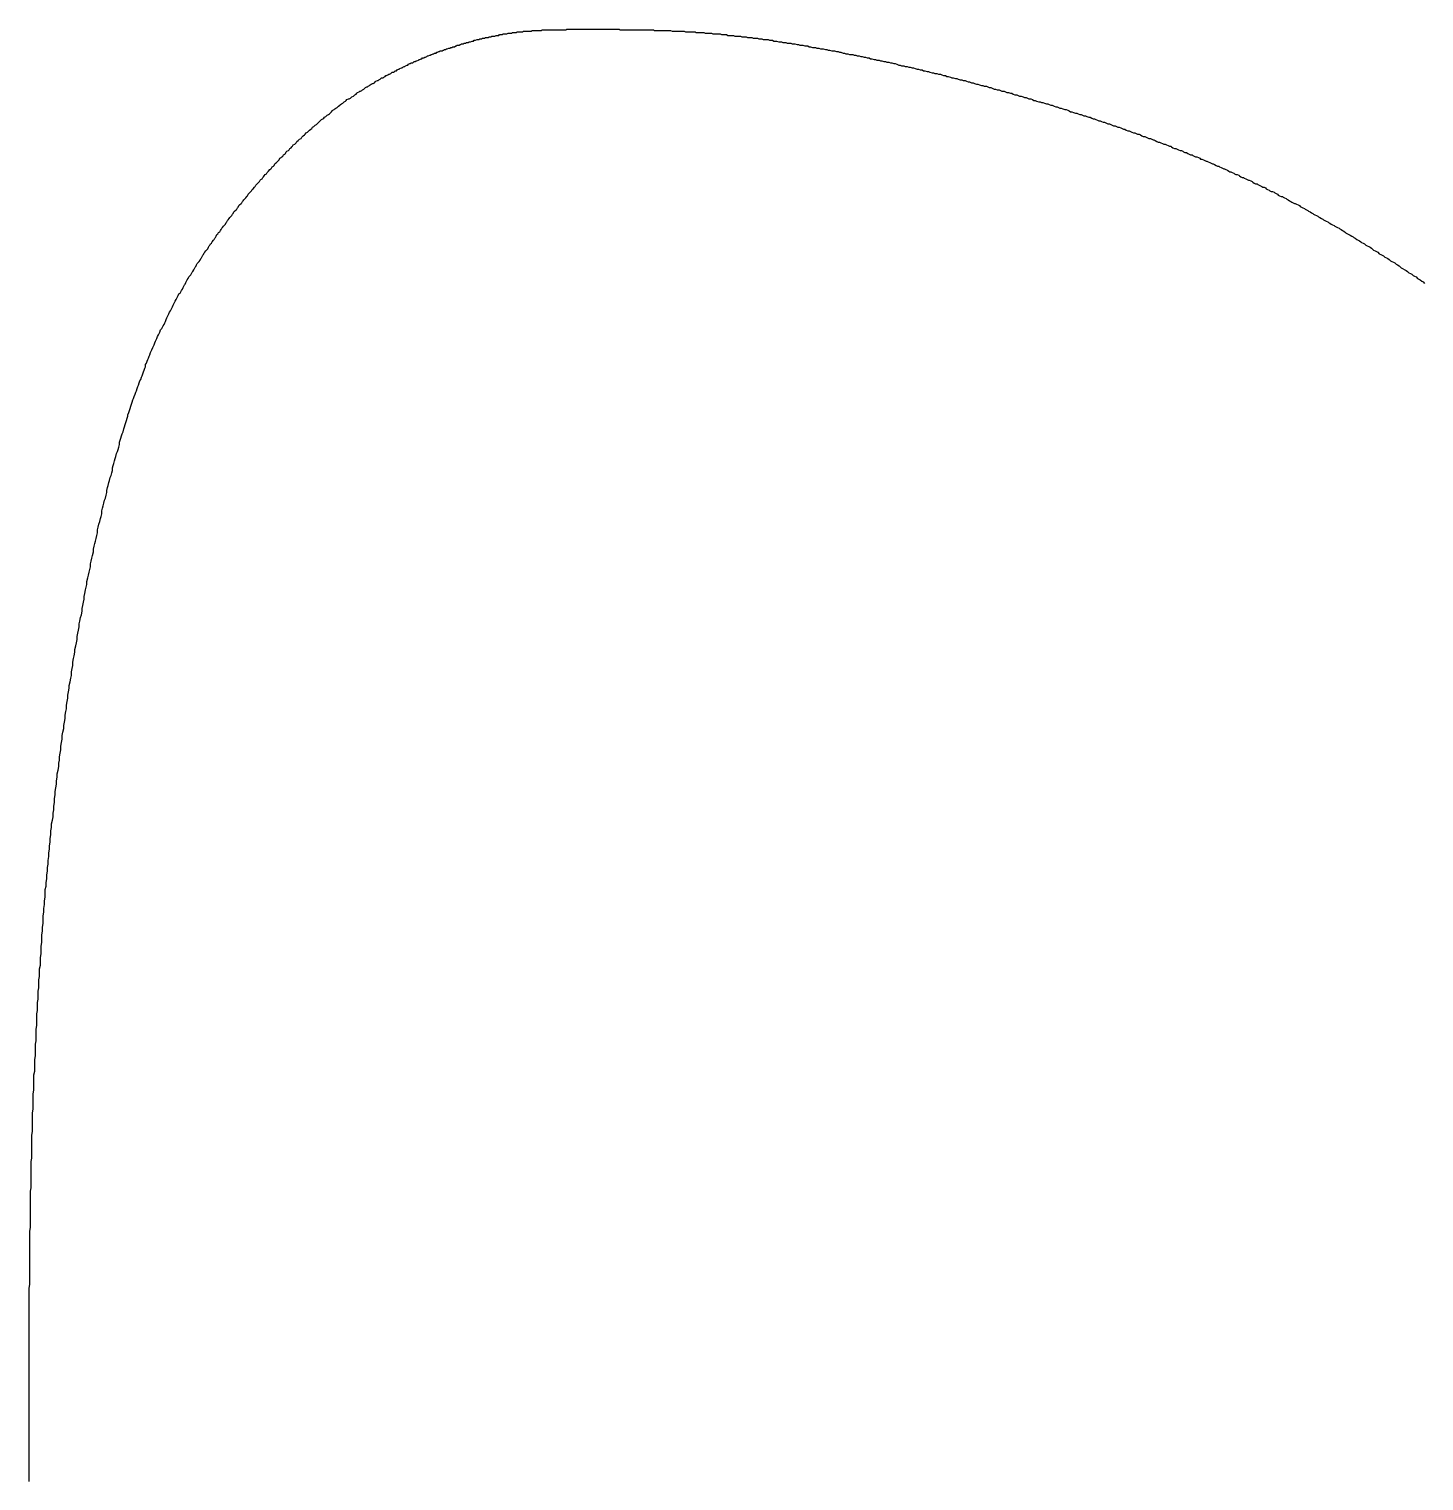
# Model space of a CAD drawing. Header units: millimetres. Extents: x 35 to 605, y 64 to 964.
# Drawn here: x 320.4 to 340.14, y 602.49 to 623.04 of the extents above; entities that cross this region are included whole.
import ezdxf

# ---------------------------------------------------------------- set-up
doc = ezdxf.new("R2010")
doc.units = ezdxf.units.MM

msp = doc.modelspace()

# ---------------------------------------------------------------- linework, layer by layer
msp.add_polyline3d([(320.397, 602.478, 0), (320.397, 602.518, 0), (320.397, 602.558, 0), (320.397, 602.598, 0), (320.397, 602.638, 0), (320.397, 602.678, 0), (320.397, 602.718, 0), (320.397, 602.748, 0), (320.397, 602.788, 0), (320.397, 602.828, 0), (320.397, 602.868, 0), (320.397, 602.908, 0), (320.397, 602.948, 0), (320.397, 602.988, 0), (320.397, 603.038, 0), (320.397, 603.078, 0), (320.397, 603.118, 0), (320.397, 603.158, 0), (320.397, 603.198, 0), (320.397, 603.238, 0), (320.397, 603.288, 0), (320.397, 603.328, 0), (320.397, 603.368, 0), (320.397, 603.408, 0), (320.397, 603.458, 0), (320.397, 603.498, 0), (320.397, 603.538, 0), (320.397, 603.588, 0), (320.397, 603.628, 0), (320.397, 603.668, 0), (320.397, 603.718, 0), (320.397, 603.758, 0), (320.397, 603.808, 0), (320.397, 603.848, 0), (320.397, 603.898, 0), (320.397, 603.938, 0), (320.397, 603.988, 0), (320.397, 604.028, 0), (320.397, 604.078, 0), (320.397, 604.118, 0), (320.397, 604.168, 0), (320.397, 604.208, 0), (320.397, 604.258, 0), (320.397, 604.308, 0), (320.397, 604.348, 0), (320.397, 604.398, 0), (320.397, 604.448, 0), (320.397, 604.498, 0), (320.397, 604.538, 0), (320.397, 604.588, 0), (320.397, 604.638, 0), (320.397, 604.688, 0), (320.397, 604.728, 0), (320.397, 604.778, 0), (320.397, 604.828, 0), (320.397, 604.878, 0), (320.397, 604.928, 0), (320.397, 604.968, 0), (320.397, 605.018, 0), (320.397, 605.068, 0), (320.397, 605.118, 0), (320.397, 605.168, 0), (320.397, 605.218, 0), (320.407, 605.268, 0), (320.407, 605.318, 0), (320.407, 605.368, 0), (320.407, 605.418, 0), (320.407, 605.468, 0), (320.407, 605.518, 0), (320.407, 605.568, 0), (320.407, 605.618, 0), (320.407, 605.668, 0), (320.407, 605.718, 0), (320.407, 605.768, 0), (320.407, 605.818, 0), (320.407, 605.868, 0), (320.407, 605.918, 0), (320.407, 605.968, 0), (320.407, 606.018, 0), (320.417, 606.078, 0), (320.417, 606.128, 0), (320.417, 606.178, 0), (320.417, 606.228, 0), (320.417, 606.278, 0), (320.417, 606.328, 0), (320.417, 606.378, 0), (320.417, 606.438, 0), (320.417, 606.488, 0), (320.417, 606.538, 0), (320.417, 606.588, 0), (320.427, 606.638, 0), (320.427, 606.698, 0), (320.427, 606.748, 0), (320.427, 606.798, 0), (320.427, 606.848, 0), (320.427, 606.908, 0), (320.427, 606.958, 0), (320.427, 607.008, 0), (320.437, 607.058, 0), (320.437, 607.118, 0), (320.437, 607.168, 0), (320.437, 607.218, 0), (320.437, 607.278, 0), (320.437, 607.328, 0), (320.437, 607.378, 0), (320.447, 607.438, 0), (320.447, 607.488, 0), (320.447, 607.538, 0), (320.447, 607.588, 0), (320.447, 607.648, 0), (320.447, 607.698, 0), (320.457, 607.748, 0), (320.457, 607.808, 0), (320.457, 607.858, 0), (320.457, 607.918, 0), (320.457, 607.968, 0), (320.467, 608.018, 0), (320.467, 608.078, 0), (320.467, 608.128, 0), (320.467, 608.178, 0), (320.467, 608.238, 0), (320.477, 608.288, 0), (320.477, 608.338, 0), (320.477, 608.398, 0), (320.477, 608.448, 0), (320.487, 608.508, 0), (320.487, 608.558, 0), (320.487, 608.608, 0), (320.487, 608.668, 0), (320.497, 608.718, 0), (320.497, 608.768, 0), (320.497, 608.828, 0), (320.497, 608.878, 0), (320.507, 608.938, 0), (320.507, 608.988, 0), (320.507, 609.038, 0), (320.507, 609.098, 0), (320.517, 609.148, 0), (320.517, 609.198, 0), (320.517, 609.258, 0), (320.527, 609.308, 0), (320.527, 609.368, 0), (320.527, 609.418, 0), (320.537, 609.468, 0), (320.537, 609.528, 0), (320.537, 609.578, 0), (320.547, 609.628, 0), (320.547, 609.688, 0), (320.547, 609.738, 0), (320.557, 609.788, 0), (320.557, 609.848, 0), (320.557, 609.898, 0), (320.567, 609.948, 0), (320.567, 610.008, 0), (320.567, 610.058, 0), (320.577, 610.108, 0), (320.577, 610.168, 0), (320.577, 610.218, 0), (320.587, 610.268, 0), (320.587, 610.328, 0), (320.597, 610.378, 0), (320.597, 610.428, 0), (320.597, 610.488, 0), (320.607, 610.538, 0), (320.607, 610.588, 0), (320.617, 610.648, 0), (320.617, 610.698, 0), (320.627, 610.748, 0), (320.627, 610.798, 0), (320.627, 610.858, 0), (320.637, 610.908, 0), (320.637, 610.958, 0), (320.647, 611.008, 0), (320.647, 611.068, 0), (320.657, 611.118, 0), (320.657, 611.168, 0), (320.667, 611.218, 0), (320.667, 611.268, 0), (320.677, 611.328, 0), (320.677, 611.378, 0), (320.687, 611.428, 0), (320.687, 611.478, 0), (320.697, 611.528, 0), (320.697, 611.578, 0), (320.707, 611.638, 0), (320.707, 611.688, 0), (320.717, 611.738, 0), (320.717, 611.788, 0), (320.727, 611.838, 0), (320.737, 611.888, 0), (320.737, 611.938, 0), (320.747, 611.988, 0), (320.747, 612.038, 0), (320.757, 612.088, 0), (320.757, 612.148, 0), (320.767, 612.198, 0), (320.767, 612.248, 0), (320.777, 612.298, 0), (320.787, 612.348, 0), (320.787, 612.398, 0), (320.797, 612.448, 0), (320.797, 612.498, 0), (320.807, 612.548, 0), (320.817, 612.598, 0), (320.817, 612.648, 0), (320.827, 612.688, 0), (320.827, 612.738, 0), (320.837, 612.788, 0), (320.847, 612.838, 0), (320.847, 612.888, 0), (320.857, 612.938, 0), (320.867, 612.988, 0), (320.867, 613.038, 0), (320.877, 613.088, 0), (320.887, 613.138, 0), (320.887, 613.178, 0), (320.897, 613.228, 0), (320.907, 613.278, 0), (320.907, 613.328, 0), (320.917, 613.378, 0), (320.927, 613.418, 0), (320.927, 613.468, 0), (320.937, 613.518, 0), (320.947, 613.568, 0), (320.947, 613.608, 0), (320.957, 613.658, 0), (320.967, 613.708, 0), (320.967, 613.748, 0), (320.977, 613.798, 0), (320.987, 613.848, 0), (320.997, 613.888, 0), (320.997, 613.938, 0), (321.007, 613.988, 0), (321.017, 614.028, 0), (321.017, 614.078, 0), (321.027, 614.128, 0), (321.037, 614.168, 0), (321.047, 614.218, 0), (321.047, 614.258, 0), (321.057, 614.308, 0), (321.067, 614.348, 0), (321.077, 614.398, 0), (321.077, 614.438, 0), (321.087, 614.488, 0), (321.097, 614.528, 0), (321.107, 614.578, 0), (321.107, 614.618, 0), (321.117, 614.658, 0), (321.127, 614.708, 0), (321.137, 614.748, 0), (321.147, 614.798, 0), (321.147, 614.838, 0), (321.157, 614.878, 0), (321.167, 614.928, 0), (321.177, 614.968, 0), (321.177, 615.008, 0), (321.187, 615.048, 0), (321.197, 615.098, 0), (321.207, 615.138, 0), (321.217, 615.178, 0), (321.217, 615.218, 0), (321.227, 615.268, 0), (321.237, 615.308, 0), (321.247, 615.348, 0), (321.257, 615.388, 0), (321.267, 615.428, 0), (321.267, 615.468, 0), (321.277, 615.508, 0), (321.287, 615.548, 0), (321.297, 615.588, 0), (321.307, 615.638, 0), (321.307, 615.678, 0), (321.317, 615.718, 0), (321.327, 615.758, 0), (321.337, 615.788, 0), (321.347, 615.828, 0), (321.357, 615.868, 0), (321.367, 615.908, 0), (321.367, 615.948, 0), (321.377, 615.988, 0), (321.387, 616.028, 0), (321.397, 616.068, 0), (321.407, 616.108, 0), (321.417, 616.138, 0), (321.427, 616.178, 0), (321.427, 616.218, 0), (321.437, 616.258, 0), (321.447, 616.288, 0), (321.457, 616.328, 0), (321.467, 616.368, 0), (321.477, 616.398, 0), (321.487, 616.438, 0), (321.497, 616.478, 0), (321.497, 616.508, 0), (321.507, 616.548, 0), (321.517, 616.578, 0), (321.527, 616.618, 0), (321.537, 616.648, 0), (321.547, 616.688, 0), (321.557, 616.718, 0), (321.567, 616.758, 0), (321.577, 616.788, 0), (321.577, 616.828, 0), (321.587, 616.858, 0), (321.597, 616.888, 0), (321.607, 616.928, 0), (321.617, 616.958, 0), (321.627, 616.988, 0), (321.637, 617.028, 0), (321.647, 617.058, 0), (321.657, 617.088, 0), (321.667, 617.118, 0), (321.677, 617.158, 0), (321.677, 617.188, 0), (321.687, 617.218, 0), (321.697, 617.248, 0), (321.707, 617.278, 0), (321.717, 617.308, 0), (321.727, 617.338, 0), (321.737, 617.378, 0), (321.747, 617.408, 0), (321.757, 617.438, 0), (321.767, 617.468, 0), (321.777, 617.498, 0), (321.787, 617.528, 0), (321.797, 617.558, 0), (321.797, 617.578, 0), (321.807, 617.608, 0), (321.817, 617.638, 0), (321.827, 617.668, 0), (321.837, 617.698, 0), (321.847, 617.728, 0), (321.857, 617.758, 0), (321.867, 617.788, 0), (321.877, 617.808, 0), (321.887, 617.838, 0), (321.897, 617.868, 0), (321.907, 617.898, 0), (321.917, 617.918, 0), (321.927, 617.948, 0), (321.937, 617.978, 0), (321.947, 617.998, 0), (321.957, 618.028, 0), (321.967, 618.058, 0), (321.977, 618.078, 0), (321.987, 618.108, 0), (321.997, 618.128, 0), (322.007, 618.158, 0), (322.017, 618.188, 0), (322.027, 618.208, 0), (322.037, 618.238, 0), (322.047, 618.258, 0), (322.047, 618.288, 0), (322.057, 618.308, 0), (322.067, 618.338, 0), (322.077, 618.358, 0), (322.087, 618.378, 0), (322.097, 618.408, 0), (322.107, 618.428, 0), (322.117, 618.458, 0), (322.127, 618.478, 0), (322.137, 618.498, 0), (322.147, 618.528, 0), (322.157, 618.548, 0), (322.167, 618.568, 0), (322.177, 618.598, 0), (322.187, 618.618, 0), (322.197, 618.638, 0), (322.207, 618.658, 0), (322.217, 618.688, 0), (322.227, 618.708, 0), (322.237, 618.728, 0), (322.247, 618.748, 0), (322.257, 618.778, 0), (322.277, 618.798, 0), (322.287, 618.818, 0), (322.297, 618.838, 0), (322.307, 618.858, 0), (322.317, 618.878, 0), (322.327, 618.898, 0), (322.337, 618.928, 0), (322.347, 618.948, 0), (322.357, 618.968, 0), (322.367, 618.988, 0), (322.377, 619.008, 0), (322.387, 619.028, 0), (322.397, 619.048, 0), (322.407, 619.068, 0), (322.417, 619.088, 0), (322.427, 619.108, 0), (322.437, 619.128, 0), (322.447, 619.148, 0), (322.457, 619.168, 0), (322.467, 619.188, 0), (322.477, 619.208, 0), (322.487, 619.228, 0), (322.497, 619.248, 0), (322.507, 619.268, 0), (322.517, 619.288, 0), (322.537, 619.298, 0), (322.547, 619.318, 0), (322.557, 619.338, 0), (322.567, 619.358, 0), (322.577, 619.378, 0), (322.587, 619.398, 0), (322.597, 619.418, 0), (322.607, 619.428, 0), (322.617, 619.448, 0), (322.627, 619.468, 0), (322.637, 619.488, 0), (322.647, 619.508, 0), (322.657, 619.528, 0), (322.667, 619.538, 0), (322.687, 619.558, 0), (322.697, 619.578, 0), (322.707, 619.598, 0), (322.717, 619.608, 0), (322.727, 619.628, 0), (322.737, 619.648, 0), (322.747, 619.668, 0), (322.757, 619.678, 0), (322.767, 619.698, 0), (322.777, 619.718, 0), (322.787, 619.728, 0), (322.807, 619.748, 0), (322.817, 619.768, 0), (322.827, 619.788, 0), (322.837, 619.798, 0), (322.847, 619.818, 0), (322.857, 619.838, 0), (322.867, 619.848, 0), (322.877, 619.868, 0), (322.887, 619.878, 0), (322.897, 619.898, 0), (322.917, 619.918, 0), (322.927, 619.928, 0), (322.937, 619.948, 0), (322.947, 619.968, 0), (322.957, 619.978, 0), (322.967, 619.998, 0), (322.977, 620.008, 0), (322.987, 620.028, 0), (323.007, 620.048, 0), (323.017, 620.058, 0), (323.027, 620.078, 0), (323.037, 620.088, 0), (323.047, 620.108, 0), (323.057, 620.128, 0), (323.067, 620.138, 0), (323.077, 620.158, 0), (323.097, 620.168, 0), (323.107, 620.188, 0), (323.117, 620.198, 0), (323.127, 620.218, 0), (323.137, 620.228, 0), (323.147, 620.248, 0), (323.157, 620.258, 0), (323.177, 620.278, 0), (323.187, 620.298, 0), (323.197, 620.308, 0), (323.207, 620.328, 0), (323.217, 620.338, 0), (323.227, 620.358, 0), (323.237, 620.368, 0), (323.257, 620.388, 0), (323.267, 620.398, 0), (323.277, 620.418, 0), (323.287, 620.428, 0), (323.297, 620.448, 0), (323.307, 620.458, 0), (323.327, 620.478, 0), (323.337, 620.488, 0), (323.347, 620.508, 0), (323.357, 620.518, 0), (323.367, 620.538, 0), (323.377, 620.548, 0), (323.397, 620.568, 0), (323.407, 620.578, 0), (323.417, 620.598, 0), (323.427, 620.608, 0), (323.437, 620.618, 0), (323.457, 620.638, 0), (323.467, 620.648, 0), (323.477, 620.668, 0), (323.487, 620.678, 0), (323.497, 620.698, 0), (323.507, 620.708, 0), (323.527, 620.728, 0), (323.537, 620.738, 0), (323.547, 620.748, 0), (323.557, 620.768, 0), (323.567, 620.778, 0), (323.587, 620.798, 0), (323.597, 620.808, 0), (323.607, 620.828, 0), (323.617, 620.838, 0), (323.627, 620.848, 0), (323.647, 620.868, 0), (323.657, 620.878, 0), (323.667, 620.898, 0), (323.677, 620.908, 0), (323.697, 620.918, 0), (323.707, 620.938, 0), (323.717, 620.948, 0), (323.727, 620.958, 0), (323.737, 620.978, 0), (323.757, 620.988, 0), (323.767, 621.008, 0), (323.777, 621.018, 0), (323.787, 621.028, 0), (323.807, 621.048, 0), (323.817, 621.058, 0), (323.827, 621.068, 0), (323.837, 621.088, 0), (323.857, 621.098, 0), (323.867, 621.108, 0), (323.877, 621.128, 0), (323.887, 621.138, 0), (323.897, 621.148, 0), (323.917, 621.168, 0), (323.927, 621.178, 0), (323.937, 621.188, 0), (323.947, 621.208, 0), (323.967, 621.218, 0), (323.977, 621.228, 0), (323.987, 621.238, 0), (323.997, 621.258, 0), (324.017, 621.268, 0), (324.027, 621.278, 0), (324.037, 621.298, 0), (324.047, 621.308, 0), (324.067, 621.318, 0), (324.077, 621.328, 0), (324.087, 621.348, 0), (324.107, 621.358, 0), (324.117, 621.368, 0), (324.127, 621.378, 0), (324.137, 621.398, 0), (324.157, 621.408, 0), (324.167, 621.418, 0), (324.177, 621.428, 0), (324.187, 621.448, 0), (324.207, 621.458, 0), (324.217, 621.468, 0), (324.227, 621.478, 0), (324.247, 621.488, 0), (324.257, 621.508, 0), (324.267, 621.518, 0), (324.277, 621.528, 0), (324.297, 621.538, 0), (324.307, 621.548, 0), (324.317, 621.568, 0), (324.337, 621.578, 0), (324.347, 621.588, 0), (324.357, 621.598, 0), (324.367, 621.608, 0), (324.387, 621.618, 0), (324.397, 621.628, 0), (324.407, 621.648, 0), (324.427, 621.658, 0), (324.437, 621.668, 0), (324.447, 621.678, 0), (324.467, 621.688, 0), (324.477, 621.698, 0), (324.487, 621.708, 0), (324.507, 621.728, 0), (324.517, 621.738, 0), (324.527, 621.748, 0), (324.537, 621.758, 0), (324.557, 621.768, 0), (324.567, 621.778, 0), (324.577, 621.788, 0), (324.597, 621.798, 0), (324.607, 621.808, 0), (324.617, 621.818, 0), (324.637, 621.828, 0), (324.647, 621.838, 0), (324.657, 621.848, 0), (324.677, 621.868, 0), (324.687, 621.878, 0), (324.697, 621.888, 0), (324.717, 621.898, 0), (324.727, 621.908, 0), (324.737, 621.918, 0), (324.757, 621.928, 0), (324.767, 621.938, 0), (324.777, 621.948, 0), (324.797, 621.958, 0), (324.807, 621.968, 0), (324.817, 621.978, 0), (324.837, 621.988, 0), (324.847, 621.998, 0), (324.857, 622.008, 0), (324.877, 622.018, 0), (324.887, 622.028, 0), (324.897, 622.038, 0), (324.917, 622.048, 0), (324.927, 622.048, 0), (324.947, 622.058, 0), (324.957, 622.068, 0), (324.967, 622.078, 0), (324.987, 622.088, 0), (324.997, 622.098, 0), (325.007, 622.108, 0), (325.027, 622.118, 0), (325.037, 622.128, 0), (325.047, 622.138, 0), (325.067, 622.148, 0), (325.077, 622.158, 0), (325.087, 622.158, 0), (325.107, 622.168, 0), (325.117, 622.178, 0), (325.137, 622.188, 0), (325.147, 622.198, 0), (325.157, 622.208, 0), (325.177, 622.218, 0), (325.187, 622.218, 0), (325.197, 622.228, 0), (325.217, 622.238, 0), (325.227, 622.248, 0), (325.237, 622.258, 0), (325.257, 622.268, 0), (325.267, 622.268, 0), (325.287, 622.278, 0), (325.297, 622.288, 0), (325.307, 622.298, 0), (325.327, 622.308, 0), (325.337, 622.308, 0), (325.347, 622.318, 0), (325.367, 622.328, 0), (325.377, 622.338, 0), (325.387, 622.348, 0), (325.407, 622.348, 0), (325.417, 622.358, 0), (325.437, 622.368, 0), (325.447, 622.378, 0), (325.457, 622.378, 0), (325.477, 622.388, 0), (325.487, 622.398, 0), (325.497, 622.398, 0), (325.517, 622.408, 0), (325.527, 622.418, 0), (325.537, 622.428, 0), (325.557, 622.428, 0), (325.567, 622.438, 0), (325.577, 622.448, 0), (325.597, 622.448, 0), (325.607, 622.458, 0), (325.627, 622.468, 0), (325.637, 622.468, 0), (325.647, 622.478, 0), (325.667, 622.488, 0), (325.677, 622.488, 0), (325.687, 622.498, 0), (325.707, 622.508, 0), (325.717, 622.508, 0), (325.727, 622.518, 0), (325.747, 622.528, 0), (325.757, 622.528, 0), (325.767, 622.538, 0), (325.787, 622.548, 0), (325.797, 622.548, 0), (325.807, 622.558, 0), (325.827, 622.558, 0), (325.837, 622.568, 0), (325.847, 622.578, 0), (325.867, 622.578, 0), (325.877, 622.588, 0), (325.887, 622.588, 0), (325.907, 622.598, 0), (325.917, 622.608, 0), (325.927, 622.608, 0), (325.947, 622.618, 0), (325.957, 622.618, 0), (325.967, 622.628, 0), (325.987, 622.628, 0), (325.997, 622.638, 0), (326.007, 622.638, 0), (326.027, 622.648, 0), (326.037, 622.658, 0), (326.047, 622.658, 0), (326.067, 622.668, 0), (326.077, 622.668, 0), (326.087, 622.678, 0), (326.097, 622.678, 0), (326.117, 622.688, 0), (326.127, 622.688, 0), (326.137, 622.698, 0), (326.157, 622.698, 0), (326.167, 622.708, 0), (326.177, 622.708, 0), (326.197, 622.718, 0), (326.207, 622.718, 0), (326.217, 622.728, 0), (326.227, 622.728, 0), (326.247, 622.728, 0), (326.257, 622.738, 0), (326.267, 622.738, 0), (326.277, 622.748, 0), (326.297, 622.748, 0), (326.307, 622.758, 0), (326.317, 622.758, 0), (326.337, 622.768, 0), (326.347, 622.768, 0), (326.357, 622.768, 0), (326.367, 622.778, 0), (326.387, 622.778, 0), (326.397, 622.788, 0), (326.407, 622.788, 0), (326.417, 622.788, 0), (326.437, 622.798, 0), (326.447, 622.798, 0), (326.457, 622.808, 0), (326.467, 622.808, 0), (326.487, 622.808, 0), (326.497, 622.818, 0), (326.507, 622.818, 0), (326.517, 622.828, 0), (326.527, 622.828, 0), (326.547, 622.828, 0), (326.557, 622.838, 0), (326.567, 622.838, 0), (326.577, 622.838, 0), (326.587, 622.848, 0), (326.607, 622.848, 0), (326.617, 622.848, 0), (326.627, 622.858, 0), (326.637, 622.858, 0), (326.647, 622.858, 0), (326.667, 622.868, 0), (326.677, 622.868, 0), (326.687, 622.868, 0), (326.697, 622.878, 0), (326.707, 622.878, 0), (326.717, 622.878, 0), (326.737, 622.888, 0), (326.747, 622.888, 0), (326.757, 622.888, 0), (326.767, 622.888, 0), (326.777, 622.898, 0), (326.787, 622.898, 0), (326.807, 622.898, 0), (326.817, 622.908, 0), (326.827, 622.908, 0), (326.837, 622.908, 0), (326.847, 622.908, 0), (326.857, 622.918, 0), (326.867, 622.918, 0), (326.877, 622.918, 0), (326.897, 622.918, 0), (326.907, 622.928, 0), (326.917, 622.928, 0), (326.927, 622.928, 0), (326.937, 622.928, 0), (326.947, 622.938, 0), (326.957, 622.938, 0), (326.967, 622.938, 0), (326.977, 622.938, 0), (326.987, 622.938, 0), (327.007, 622.948, 0), (327.017, 622.948, 0), (327.027, 622.948, 0), (327.037, 622.948, 0), (327.047, 622.948, 0), (327.057, 622.958, 0), (327.067, 622.958, 0), (327.077, 622.958, 0), (327.087, 622.958, 0), (327.097, 622.958, 0), (327.107, 622.968, 0), (327.117, 622.968, 0), (327.127, 622.968, 0), (327.137, 622.968, 0), (327.147, 622.968, 0), (327.157, 622.968, 0), (327.177, 622.978, 0), (327.187, 622.978, 0), (327.197, 622.978, 0), (327.207, 622.978, 0), (327.217, 622.978, 0), (327.227, 622.978, 0), (327.237, 622.988, 0), (327.247, 622.988, 0), (327.257, 622.988, 0), (327.267, 622.988, 0), (327.277, 622.988, 0), (327.287, 622.988, 0), (327.297, 622.988, 0), (327.307, 622.998, 0), (327.317, 622.998, 0), (327.327, 622.998, 0), (327.337, 622.998, 0), (327.347, 622.998, 0), (327.357, 622.998, 0), (327.367, 622.998, 0), (327.377, 622.998, 0), (327.387, 622.998, 0), (327.397, 623.008, 0), (327.407, 623.008, 0), (327.417, 623.008, 0), (327.427, 623.008, 0), (327.437, 623.008, 0), (327.447, 623.008, 0), (327.457, 623.008, 0), (327.467, 623.008, 0), (327.477, 623.008, 0), (327.497, 623.008, 0), (327.507, 623.008, 0), (327.517, 623.018, 0), (327.527, 623.018, 0), (327.537, 623.018, 0), (327.547, 623.018, 0), (327.557, 623.018, 0), (327.567, 623.018, 0), (327.577, 623.018, 0), (327.587, 623.018, 0), (327.597, 623.018, 0), (327.607, 623.018, 0), (327.617, 623.018, 0), (327.627, 623.018, 0), (327.637, 623.018, 0), (327.647, 623.018, 0), (327.657, 623.028, 0), (327.667, 623.028, 0), (327.677, 623.028, 0), (327.687, 623.028, 0), (327.697, 623.028, 0), (327.707, 623.028, 0), (327.717, 623.028, 0), (327.727, 623.028, 0), (327.737, 623.028, 0), (327.747, 623.028, 0), (327.757, 623.028, 0), (327.767, 623.028, 0), (327.777, 623.028, 0), (327.787, 623.028, 0), (327.797, 623.028, 0), (327.807, 623.028, 0), (327.817, 623.028, 0), (327.837, 623.028, 0), (327.847, 623.028, 0), (327.857, 623.028, 0), (327.867, 623.028, 0), (327.877, 623.028, 0), (327.887, 623.028, 0), (327.897, 623.028, 0), (327.907, 623.028, 0), (327.917, 623.028, 0), (327.927, 623.028, 0), (327.937, 623.028, 0), (327.947, 623.028, 0), (327.957, 623.028, 0), (327.967, 623.028, 0), (327.977, 623.028, 0), (327.997, 623.028, 0), (328.007, 623.038, 0), (328.017, 623.038, 0), (328.027, 623.038, 0), (328.037, 623.038, 0), (328.047, 623.038, 0), (328.057, 623.038, 0), (328.067, 623.038, 0), (328.077, 623.038, 0), (328.087, 623.038, 0), (328.107, 623.038, 0), (328.117, 623.038, 0), (328.127, 623.038, 0), (328.137, 623.038, 0), (328.147, 623.038, 0), (328.157, 623.038, 0), (328.167, 623.038, 0), (328.177, 623.038, 0), (328.197, 623.038, 0), (328.207, 623.038, 0), (328.217, 623.038, 0), (328.227, 623.038, 0), (328.237, 623.038, 0), (328.247, 623.038, 0), (328.267, 623.038, 0), (328.277, 623.038, 0), (328.287, 623.038, 0), (328.297, 623.038, 0), (328.307, 623.038, 0), (328.317, 623.038, 0), (328.337, 623.038, 0), (328.347, 623.038, 0), (328.357, 623.038, 0), (328.367, 623.038, 0), (328.387, 623.038, 0), (328.397, 623.038, 0), (328.407, 623.038, 0), (328.417, 623.038, 0), (328.427, 623.038, 0), (328.447, 623.038, 0), (328.457, 623.038, 0), (328.467, 623.038, 0), (328.477, 623.038, 0), (328.497, 623.038, 0), (328.507, 623.038, 0), (328.517, 623.038, 0), (328.537, 623.038, 0), (328.547, 623.038, 0), (328.557, 623.038, 0), (328.577, 623.038, 0), (328.587, 623.038, 0), (328.597, 623.038, 0), (328.607, 623.038, 0), (328.627, 623.038, 0), (328.637, 623.038, 0), (328.647, 623.038, 0), (328.667, 623.038, 0), (328.677, 623.038, 0), (328.697, 623.038, 0), (328.707, 623.038, 0), (328.717, 623.038, 0), (328.737, 623.038, 0), (328.747, 623.038, 0), (328.757, 623.028, 0), (328.777, 623.028, 0), (328.787, 623.028, 0), (328.807, 623.028, 0), (328.817, 623.028, 0), (328.827, 623.028, 0), (328.847, 623.028, 0), (328.857, 623.028, 0), (328.877, 623.028, 0), (328.887, 623.028, 0), (328.907, 623.028, 0), (328.917, 623.028, 0), (328.937, 623.028, 0), (328.947, 623.028, 0), (328.957, 623.028, 0), (328.977, 623.028, 0), (328.987, 623.028, 0), (329.007, 623.028, 0), (329.017, 623.028, 0), (329.037, 623.028, 0), (329.047, 623.028, 0), (329.067, 623.028, 0), (329.077, 623.028, 0), (329.097, 623.028, 0), (329.107, 623.028, 0), (329.127, 623.028, 0), (329.147, 623.028, 0), (329.157, 623.028, 0), (329.177, 623.028, 0), (329.187, 623.028, 0), (329.207, 623.028, 0), (329.217, 623.028, 0), (329.237, 623.028, 0), (329.247, 623.018, 0), (329.267, 623.018, 0), (329.287, 623.018, 0), (329.297, 623.018, 0), (329.317, 623.018, 0), (329.327, 623.018, 0), (329.347, 623.018, 0), (329.367, 623.018, 0), (329.377, 623.018, 0), (329.397, 623.018, 0), (329.417, 623.018, 0), (329.427, 623.018, 0), (329.447, 623.018, 0), (329.467, 623.018, 0), (329.477, 623.018, 0), (329.497, 623.008, 0), (329.517, 623.008, 0), (329.527, 623.008, 0), (329.547, 623.008, 0), (329.567, 623.008, 0), (329.577, 623.008, 0), (329.597, 623.008, 0), (329.617, 623.008, 0), (329.627, 623.008, 0), (329.647, 623.008, 0), (329.667, 623.008, 0), (329.687, 622.998, 0), (329.697, 622.998, 0), (329.717, 622.998, 0), (329.737, 622.998, 0), (329.757, 622.998, 0), (329.767, 622.998, 0), (329.787, 622.998, 0), (329.807, 622.998, 0), (329.827, 622.998, 0), (329.837, 622.988, 0), (329.857, 622.988, 0), (329.877, 622.988, 0), (329.897, 622.988, 0), (329.917, 622.988, 0), (329.937, 622.988, 0), (329.947, 622.988, 0), (329.967, 622.978, 0), (329.987, 622.978, 0), (330.007, 622.978, 0), (330.027, 622.978, 0), (330.047, 622.978, 0), (330.057, 622.978, 0), (330.077, 622.968, 0), (330.097, 622.968, 0), (330.117, 622.968, 0), (330.137, 622.968, 0), (330.157, 622.968, 0), (330.177, 622.968, 0), (330.197, 622.958, 0), (330.207, 622.958, 0), (330.227, 622.958, 0), (330.247, 622.958, 0), (330.267, 622.958, 0), (330.287, 622.948, 0), (330.307, 622.948, 0), (330.327, 622.948, 0), (330.347, 622.948, 0), (330.367, 622.948, 0), (330.387, 622.938, 0), (330.407, 622.938, 0), (330.427, 622.938, 0), (330.447, 622.938, 0), (330.467, 622.938, 0), (330.487, 622.928, 0), (330.507, 622.928, 0), (330.527, 622.928, 0), (330.547, 622.928, 0), (330.567, 622.918, 0), (330.587, 622.918, 0), (330.607, 622.918, 0), (330.627, 622.918, 0), (330.647, 622.908, 0), (330.667, 622.908, 0), (330.687, 622.908, 0), (330.707, 622.908, 0), (330.727, 622.898, 0), (330.747, 622.898, 0), (330.767, 622.898, 0), (330.787, 622.888, 0), (330.807, 622.888, 0), (330.837, 622.888, 0), (330.857, 622.888, 0), (330.877, 622.878, 0), (330.897, 622.878, 0), (330.917, 622.878, 0), (330.937, 622.868, 0), (330.957, 622.868, 0), (330.977, 622.868, 0), (331.007, 622.858, 0), (331.027, 622.858, 0), (331.047, 622.858, 0), (331.067, 622.848, 0), (331.087, 622.848, 0), (331.107, 622.848, 0), (331.127, 622.838, 0), (331.157, 622.838, 0), (331.177, 622.838, 0), (331.197, 622.828, 0), (331.217, 622.828, 0), (331.237, 622.828, 0), (331.267, 622.818, 0), (331.287, 622.818, 0), (331.307, 622.808, 0), (331.327, 622.808, 0), (331.347, 622.808, 0), (331.377, 622.798, 0), (331.397, 622.798, 0), (331.417, 622.798, 0), (331.437, 622.788, 0), (331.457, 622.788, 0), (331.487, 622.778, 0), (331.507, 622.778, 0), (331.527, 622.778, 0), (331.547, 622.768, 0), (331.577, 622.768, 0), (331.597, 622.758, 0), (331.617, 622.758, 0), (331.637, 622.758, 0), (331.667, 622.748, 0), (331.687, 622.748, 0), (331.707, 622.738, 0), (331.727, 622.738, 0), (331.757, 622.728, 0), (331.777, 622.728, 0), (331.797, 622.728, 0), (331.827, 622.718, 0), (331.847, 622.718, 0), (331.867, 622.708, 0), (331.887, 622.708, 0), (331.917, 622.698, 0), (331.937, 622.698, 0), (331.957, 622.688, 0), (331.987, 622.688, 0), (332.007, 622.678, 0), (332.027, 622.678, 0), (332.057, 622.678, 0), (332.077, 622.668, 0), (332.097, 622.668, 0), (332.117, 622.658, 0), (332.147, 622.658, 0), (332.167, 622.648, 0), (332.187, 622.648, 0), (332.217, 622.638, 0), (332.237, 622.638, 0), (332.257, 622.628, 0), (332.287, 622.628, 0), (332.307, 622.618, 0), (332.327, 622.618, 0), (332.357, 622.608, 0), (332.377, 622.608, 0), (332.397, 622.598, 0), (332.427, 622.598, 0), (332.447, 622.588, 0), (332.467, 622.588, 0), (332.497, 622.578, 0), (332.517, 622.578, 0), (332.537, 622.568, 0), (332.567, 622.568, 0), (332.587, 622.558, 0), (332.607, 622.558, 0), (332.637, 622.548, 0), (332.657, 622.548, 0), (332.677, 622.538, 0), (332.707, 622.528, 0), (332.727, 622.528, 0), (332.747, 622.518, 0), (332.777, 622.518, 0), (332.797, 622.508, 0), (332.827, 622.508, 0), (332.847, 622.498, 0), (332.867, 622.498, 0), (332.897, 622.488, 0), (332.917, 622.488, 0), (332.937, 622.478, 0), (332.967, 622.468, 0), (332.987, 622.468, 0), (333.007, 622.458, 0), (333.037, 622.458, 0), (333.057, 622.448, 0), (333.077, 622.448, 0), (333.107, 622.438, 0), (333.127, 622.438, 0), (333.147, 622.428, 0), (333.177, 622.418, 0), (333.197, 622.418, 0), (333.217, 622.408, 0), (333.247, 622.408, 0), (333.267, 622.398, 0), (333.297, 622.398, 0), (333.317, 622.388, 0), (333.337, 622.378, 0), (333.367, 622.378, 0), (333.387, 622.368, 0), (333.407, 622.368, 0), (333.437, 622.358, 0), (333.457, 622.348, 0), (333.477, 622.348, 0), (333.507, 622.338, 0), (333.527, 622.338, 0), (333.547, 622.328, 0), (333.577, 622.318, 0), (333.597, 622.318, 0), (333.617, 622.308, 0), (333.647, 622.308, 0), (333.667, 622.298, 0), (333.687, 622.288, 0), (333.707, 622.288, 0), (333.737, 622.278, 0), (333.757, 622.278, 0), (333.777, 622.268, 0), (333.807, 622.258, 0), (333.827, 622.258, 0), (333.847, 622.248, 0), (333.877, 622.238, 0), (333.897, 622.238, 0), (333.917, 622.228, 0), (333.947, 622.228, 0), (333.967, 622.218, 0), (333.987, 622.208, 0), (334.007, 622.208, 0), (334.037, 622.198, 0), (334.057, 622.188, 0), (334.077, 622.188, 0), (334.097, 622.178, 0), (334.127, 622.178, 0), (334.147, 622.168, 0), (334.167, 622.158, 0), (334.197, 622.158, 0), (334.217, 622.148, 0), (334.237, 622.138, 0), (334.257, 622.138, 0), (334.287, 622.128, 0), (334.307, 622.128, 0), (334.327, 622.118, 0), (334.347, 622.108, 0), (334.377, 622.108, 0), (334.397, 622.098, 0), (334.417, 622.088, 0), (334.437, 622.088, 0), (334.467, 622.078, 0), (334.487, 622.068, 0), (334.507, 622.068, 0), (334.527, 622.058, 0), (334.547, 622.048, 0), (334.577, 622.048, 0), (334.597, 622.038, 0), (334.617, 622.028, 0), (334.637, 622.028, 0), (334.657, 622.018, 0), (334.687, 622.008, 0), (334.707, 622.008, 0), (334.727, 621.998, 0), (334.747, 621.998, 0), (334.767, 621.988, 0), (334.797, 621.978, 0), (334.817, 621.978, 0), (334.837, 621.968, 0), (334.857, 621.958, 0), (334.877, 621.958, 0), (334.907, 621.948, 0), (334.927, 621.938, 0), (334.947, 621.938, 0), (334.967, 621.928, 0), (334.987, 621.918, 0), (335.007, 621.918, 0), (335.027, 621.908, 0), (335.057, 621.898, 0), (335.077, 621.898, 0), (335.097, 621.888, 0), (335.117, 621.878, 0), (335.137, 621.868, 0), (335.157, 621.868, 0), (335.177, 621.858, 0), (335.207, 621.848, 0), (335.227, 621.848, 0), (335.247, 621.838, 0), (335.267, 621.828, 0), (335.287, 621.828, 0), (335.307, 621.818, 0), (335.327, 621.808, 0), (335.347, 621.808, 0), (335.367, 621.798, 0), (335.397, 621.788, 0), (335.417, 621.788, 0), (335.437, 621.778, 0), (335.457, 621.768, 0), (335.477, 621.768, 0), (335.497, 621.758, 0), (335.517, 621.748, 0), (335.537, 621.738, 0), (335.557, 621.738, 0), (335.577, 621.728, 0), (335.597, 621.718, 0), (335.617, 621.718, 0), (335.637, 621.708, 0), (335.667, 621.698, 0), (335.687, 621.698, 0), (335.707, 621.688, 0), (335.727, 621.678, 0), (335.747, 621.668, 0), (335.767, 621.668, 0), (335.787, 621.658, 0), (335.807, 621.648, 0), (335.827, 621.648, 0), (335.847, 621.638, 0), (335.867, 621.628, 0), (335.887, 621.618, 0), (335.907, 621.618, 0), (335.927, 621.608, 0), (335.947, 621.598, 0), (335.967, 621.598, 0), (335.987, 621.588, 0), (336.007, 621.578, 0), (336.027, 621.568, 0), (336.047, 621.568, 0), (336.067, 621.558, 0), (336.087, 621.548, 0), (336.107, 621.548, 0), (336.127, 621.538, 0), (336.147, 621.528, 0), (336.167, 621.518, 0), (336.187, 621.518, 0), (336.207, 621.508, 0), (336.227, 621.498, 0), (336.247, 621.488, 0), (336.267, 621.488, 0), (336.287, 621.478, 0), (336.307, 621.468, 0), (336.317, 621.468, 0), (336.337, 621.458, 0), (336.357, 621.448, 0), (336.377, 621.438, 0), (336.397, 621.438, 0), (336.417, 621.428, 0), (336.437, 621.418, 0), (336.457, 621.408, 0), (336.477, 621.408, 0), (336.497, 621.398, 0), (336.517, 621.388, 0), (336.537, 621.378, 0), (336.557, 621.378, 0), (336.567, 621.368, 0), (336.587, 621.358, 0), (336.607, 621.348, 0), (336.627, 621.348, 0), (336.647, 621.338, 0), (336.667, 621.328, 0), (336.687, 621.318, 0), (336.707, 621.318, 0), (336.727, 621.308, 0), (336.737, 621.298, 0), (336.757, 621.288, 0), (336.777, 621.288, 0), (336.797, 621.278, 0), (336.817, 621.268, 0), (336.837, 621.258, 0), (336.857, 621.258, 0), (336.867, 621.248, 0), (336.887, 621.238, 0), (336.907, 621.228, 0), (336.927, 621.228, 0), (336.947, 621.218, 0), (336.967, 621.208, 0), (336.977, 621.198, 0), (336.997, 621.198, 0), (337.017, 621.188, 0), (337.037, 621.178, 0), (337.057, 621.168, 0), (337.067, 621.168, 0), (337.087, 621.158, 0), (337.107, 621.148, 0), (337.127, 621.138, 0), (337.147, 621.128, 0), (337.157, 621.128, 0), (337.177, 621.118, 0), (337.197, 621.108, 0), (337.217, 621.098, 0), (337.237, 621.098, 0), (337.247, 621.088, 0), (337.267, 621.078, 0), (337.287, 621.068, 0), (337.307, 621.058, 0), (337.317, 621.058, 0), (337.337, 621.048, 0), (337.357, 621.038, 0), (337.377, 621.028, 0), (337.387, 621.018, 0), (337.407, 621.018, 0), (337.427, 621.008, 0), (337.447, 620.998, 0), (337.457, 620.988, 0), (337.477, 620.978, 0), (337.497, 620.978, 0), (337.517, 620.968, 0), (337.527, 620.958, 0), (337.547, 620.948, 0), (337.567, 620.938, 0), (337.587, 620.938, 0), (337.597, 620.928, 0), (337.617, 620.918, 0), (337.637, 620.908, 0), (337.657, 620.898, 0), (337.667, 620.898, 0), (337.687, 620.888, 0), (337.707, 620.878, 0), (337.717, 620.868, 0), (337.737, 620.858, 0), (337.757, 620.848, 0), (337.777, 620.848, 0), (337.787, 620.838, 0), (337.807, 620.828, 0), (337.827, 620.818, 0), (337.847, 620.808, 0), (337.857, 620.798, 0), (337.877, 620.798, 0), (337.897, 620.788, 0), (337.907, 620.778, 0), (337.927, 620.768, 0), (337.947, 620.758, 0), (337.957, 620.748, 0), (337.977, 620.738, 0), (337.997, 620.738, 0), (338.017, 620.728, 0), (338.027, 620.718, 0), (338.047, 620.708, 0), (338.067, 620.698, 0), (338.077, 620.688, 0), (338.097, 620.678, 0), (338.117, 620.668, 0), (338.137, 620.668, 0), (338.147, 620.658, 0), (338.167, 620.648, 0), (338.187, 620.638, 0), (338.197, 620.628, 0), (338.217, 620.618, 0), (338.237, 620.608, 0), (338.257, 620.598, 0), (338.267, 620.588, 0), (338.287, 620.578, 0), (338.307, 620.568, 0), (338.317, 620.568, 0), (338.337, 620.558, 0), (338.357, 620.548, 0), (338.377, 620.538, 0), (338.387, 620.528, 0), (338.407, 620.518, 0), (338.427, 620.508, 0), (338.447, 620.498, 0), (338.457, 620.488, 0), (338.477, 620.478, 0), (338.497, 620.468, 0), (338.507, 620.458, 0), (338.527, 620.448, 0), (338.547, 620.438, 0), (338.567, 620.428, 0), (338.577, 620.418, 0), (338.597, 620.408, 0), (338.617, 620.398, 0), (338.637, 620.388, 0), (338.647, 620.378, 0), (338.667, 620.368, 0), (338.687, 620.358, 0), (338.707, 620.348, 0), (338.717, 620.338, 0), (338.737, 620.328, 0), (338.757, 620.318, 0), (338.777, 620.308, 0), (338.787, 620.298, 0), (338.807, 620.288, 0), (338.827, 620.278, 0), (338.847, 620.268, 0), (338.867, 620.258, 0), (338.877, 620.248, 0), (338.897, 620.238, 0), (338.917, 620.228, 0), (338.937, 620.218, 0), (338.947, 620.208, 0), (338.967, 620.198, 0), (338.987, 620.188, 0), (339.007, 620.178, 0), (339.027, 620.158, 0), (339.037, 620.148, 0), (339.057, 620.138, 0), (339.077, 620.128, 0), (339.097, 620.118, 0), (339.117, 620.108, 0), (339.137, 620.098, 0), (339.147, 620.088, 0), (339.167, 620.078, 0), (339.187, 620.058, 0), (339.207, 620.048, 0), (339.227, 620.038, 0), (339.247, 620.028, 0), (339.257, 620.018, 0), (339.277, 620.008, 0), (339.297, 619.998, 0), (339.317, 619.978, 0), (339.337, 619.968, 0), (339.357, 619.958, 0), (339.377, 619.948, 0), (339.397, 619.938, 0), (339.417, 619.918, 0), (339.427, 619.908, 0), (339.447, 619.898, 0), (339.467, 619.888, 0), (339.487, 619.878, 0), (339.507, 619.858, 0), (339.527, 619.848, 0), (339.547, 619.838, 0), (339.567, 619.828, 0), (339.587, 619.808, 0), (339.607, 619.798, 0), (339.627, 619.788, 0), (339.647, 619.778, 0), (339.667, 619.758, 0), (339.687, 619.748, 0), (339.707, 619.738, 0), (339.727, 619.728, 0), (339.747, 619.708, 0), (339.767, 619.698, 0), (339.787, 619.688, 0), (339.807, 619.668, 0), (339.817, 619.658, 0), (339.837, 619.648, 0), (339.867, 619.628, 0), (339.887, 619.618, 0), (339.907, 619.608, 0), (339.927, 619.588, 0), (339.947, 619.578, 0), (339.967, 619.568, 0), (339.987, 619.548, 0), (340.007, 619.538, 0), (340.027, 619.528, 0), (340.047, 619.508, 0), (340.067, 619.498, 0), (340.087, 619.488, 0), (340.107, 619.468, 0), (340.127, 619.458, 0), (340.147, 619.438, 0)])

doc.saveas('drawing.dxf')
